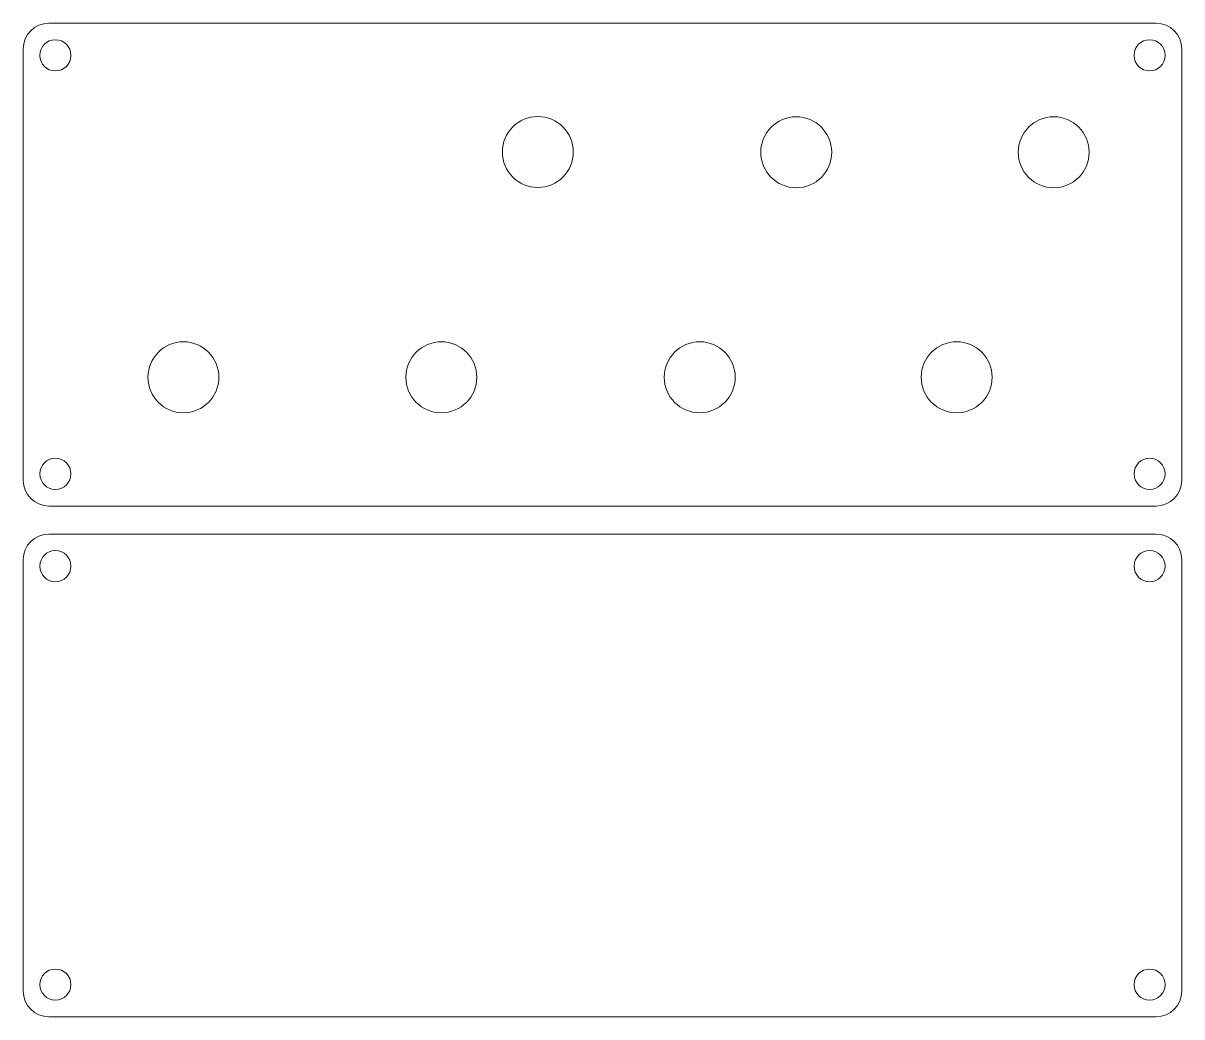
# Model space of a CAD drawing. Header units: inches. Extents: x 5 to 119, y -104 to -6.
import ezdxf

# ---------------------------------------------------------------- set-up
doc = ezdxf.new("R2010")
doc.units = ezdxf.units.IN
doc.header["$MEASUREMENT"] = 0
doc.layers.add('Layer 2', color=7, linetype='Continuous')

# ---------------------------------------------------------------- blocks, each defined once
blk = doc.blocks.new('block 956')
at = {"layer": 'Layer 2', "lineweight": 0}
blk.add_lwpolyline([(4.65, -8.09), (4.65, -50.63)], dxfattribs=at)
blk = doc.blocks.new('block 957')
at = {"layer": 'Layer 2', "lineweight": 0}
blk.add_open_spline([(4.65, -50.63), (4.65, -52.03), (5.79, -53.17), (7.19, -53.17)], degree=3, dxfattribs=at)
blk = doc.blocks.new('block 958')
at = {"layer": 'Layer 2', "lineweight": 0}
blk.add_lwpolyline([(7.19, -53.17), (116.41, -53.17)], dxfattribs=at)
blk = doc.blocks.new('block 959')
at = {"layer": 'Layer 2', "lineweight": 0}
blk.add_open_spline([(116.41, -53.17), (117.81, -53.17), (118.95, -52.03), (118.95, -50.63)], degree=3, dxfattribs=at)
blk = doc.blocks.new('block 960')
at = {"layer": 'Layer 2', "lineweight": 0}
blk.add_lwpolyline([(118.95, -50.63), (118.95, -8.09)], dxfattribs=at)
blk = doc.blocks.new('block 961')
at = {"layer": 'Layer 2', "lineweight": 0}
blk.add_open_spline([(118.95, -8.09), (118.95, -6.68), (117.81, -5.55), (116.41, -5.55)], degree=3, dxfattribs=at)
blk = doc.blocks.new('block 962')
at = {"layer": 'Layer 2', "lineweight": 0}
blk.add_lwpolyline([(116.41, -5.55), (7.19, -5.55)], dxfattribs=at)
blk = doc.blocks.new('block 963')
at = {"layer": 'Layer 2', "lineweight": 0}
blk.add_open_spline([(7.19, -5.55), (5.79, -5.55), (4.65, -6.68), (4.65, -8.09)], degree=3, dxfattribs=at)
blk = doc.blocks.new('block 955')
at = {"layer": 'Layer 2'}
for name in ['block 963', 'block 962', 'block 961', 'block 956', 'block 960', 'block 957', 'block 959', 'block 958']:
    blk.add_blockref(name, (0, 0), dxfattribs=at)
blk = doc.blocks.new('block 965')
at = {"layer": 'Layer 2', "lineweight": 0}
blk.add_lwpolyline([(4.65, -58.47), (4.65, -101.01)], dxfattribs=at)
blk = doc.blocks.new('block 966')
at = {"layer": 'Layer 2', "lineweight": 0}
blk.add_open_spline([(4.65, -101.01), (4.65, -102.41), (5.79, -103.55), (7.19, -103.55)], degree=3, dxfattribs=at)
blk = doc.blocks.new('block 967')
at = {"layer": 'Layer 2', "lineweight": 0}
blk.add_lwpolyline([(7.19, -103.55), (116.41, -103.55)], dxfattribs=at)
blk = doc.blocks.new('block 968')
at = {"layer": 'Layer 2', "lineweight": 0}
blk.add_open_spline([(116.41, -103.55), (117.81, -103.55), (118.95, -102.41), (118.95, -101.01)], degree=3, dxfattribs=at)
blk = doc.blocks.new('block 969')
at = {"layer": 'Layer 2', "lineweight": 0}
blk.add_lwpolyline([(118.95, -101.01), (118.95, -58.47)], dxfattribs=at)
blk = doc.blocks.new('block 970')
at = {"layer": 'Layer 2', "lineweight": 0}
blk.add_open_spline([(118.95, -58.47), (118.95, -57.06), (117.81, -55.93), (116.41, -55.93)], degree=3, dxfattribs=at)
blk = doc.blocks.new('block 971')
at = {"layer": 'Layer 2', "lineweight": 0}
blk.add_lwpolyline([(116.41, -55.93), (7.19, -55.93)], dxfattribs=at)
blk = doc.blocks.new('block 972')
at = {"layer": 'Layer 2', "lineweight": 0}
blk.add_open_spline([(7.19, -55.93), (5.79, -55.93), (4.65, -57.06), (4.65, -58.47)], degree=3, dxfattribs=at)
blk = doc.blocks.new('block 964')
at = {"layer": 'Layer 2'}
for name in ['block 972', 'block 971', 'block 970', 'block 965', 'block 969', 'block 966', 'block 968', 'block 967']:
    blk.add_blockref(name, (0, 0), dxfattribs=at)

msp = doc.modelspace()

# ---------------------------------------------------------------- linework, layer by layer
at = {"layer": 'Layer 2', "lineweight": 0}
for points in [[(9.36, -8.72), (9.36, -9.57), (8.67, -10.26), (7.82, -10.26), (6.98, -10.26), (6.29, -9.57), (6.29, -8.72), (6.29, -7.87), (6.98, -7.18), (7.82, -7.18), (8.67, -7.18), (9.36, -7.87), (9.36, -8.72)], [(117.31, -8.72), (117.31, -9.57), (116.62, -10.26), (115.77, -10.26), (114.93, -10.26), (114.24, -9.57), (114.24, -8.72), (114.24, -7.87), (114.93, -7.18), (115.77, -7.18), (116.62, -7.18), (117.31, -7.87), (117.31, -8.72)], [(58.92, -18.25), (58.92, -20.18), (57.35, -21.75), (55.42, -21.75), (53.49, -21.75), (51.92, -20.18), (51.92, -18.25), (51.92, -16.31), (53.49, -14.75), (55.42, -14.75), (57.35, -14.75), (58.92, -16.31), (58.92, -18.25)], [(84.41, -18.28), (84.41, -20.21), (82.85, -21.78), (80.91, -21.78), (78.98, -21.78), (77.41, -20.21), (77.41, -18.28), (77.41, -16.35), (78.98, -14.78), (80.91, -14.78), (82.85, -14.78), (84.41, -16.35), (84.41, -18.28)], [(109.81, -18.28), (109.81, -20.21), (108.25, -21.78), (106.31, -21.78), (104.38, -21.78), (102.81, -20.21), (102.81, -18.28), (102.81, -16.35), (104.38, -14.78), (106.31, -14.78), (108.25, -14.78), (109.81, -16.35), (109.81, -18.28)], [(109.81, -18.28), (109.81, -20.21), (108.25, -21.78), (106.31, -21.78), (104.38, -21.78), (102.81, -20.21), (102.81, -18.28), (102.81, -16.35), (104.38, -14.78), (106.31, -14.78), (108.25, -14.78), (109.81, -16.35), (109.81, -18.28)], [(23.96, -40.47), (23.96, -42.4), (22.39, -43.97), (20.46, -43.97), (18.53, -43.97), (16.96, -42.4), (16.96, -40.47), (16.96, -38.54), (18.53, -36.97), (20.46, -36.97), (22.39, -36.97), (23.96, -38.54), (23.96, -40.47)], [(49.4, -40.47), (49.4, -42.4), (47.83, -43.97), (45.9, -43.97), (43.97, -43.97), (42.4, -42.4), (42.4, -40.47), (42.4, -38.54), (43.97, -36.97), (45.9, -36.97), (47.83, -36.97), (49.4, -38.54), (49.4, -40.47)], [(74.89, -40.47), (74.89, -42.4), (73.32, -43.97), (71.39, -43.97), (69.46, -43.97), (67.89, -42.4), (67.89, -40.47), (67.89, -38.54), (69.46, -36.97), (71.39, -36.97), (73.32, -36.97), (74.89, -38.54), (74.89, -40.47)], [(100.24, -40.47), (100.24, -42.4), (98.67, -43.97), (96.74, -43.97), (94.8, -43.97), (93.24, -42.4), (93.24, -40.47), (93.24, -38.54), (94.8, -36.97), (96.74, -36.97), (98.67, -36.97), (100.24, -38.54), (100.24, -40.47)], [(9.36, -50), (9.36, -50.85), (8.67, -51.53), (7.82, -51.53), (6.98, -51.53), (6.29, -50.85), (6.29, -50), (6.29, -49.15), (6.98, -48.46), (7.82, -48.46), (8.67, -48.46), (9.36, -49.15), (9.36, -50)], [(117.31, -50), (117.31, -50.85), (116.62, -51.53), (115.77, -51.53), (114.93, -51.53), (114.24, -50.85), (114.24, -50), (114.24, -49.15), (114.93, -48.46), (115.77, -48.46), (116.62, -48.46), (117.31, -49.15), (117.31, -50)], [(9.36, -59.1), (9.36, -59.95), (8.67, -60.64), (7.82, -60.64), (6.98, -60.64), (6.29, -59.95), (6.29, -59.1), (6.29, -58.25), (6.98, -57.56), (7.82, -57.56), (8.67, -57.56), (9.36, -58.25), (9.36, -59.1)], [(117.31, -59.1), (117.31, -59.95), (116.62, -60.64), (115.77, -60.64), (114.93, -60.64), (114.24, -59.95), (114.24, -59.1), (114.24, -58.25), (114.93, -57.56), (115.77, -57.56), (116.62, -57.56), (117.31, -58.25), (117.31, -59.1)], [(9.36, -100.38), (9.36, -101.22), (8.67, -101.91), (7.82, -101.91), (6.98, -101.91), (6.29, -101.22), (6.29, -100.38), (6.29, -99.53), (6.98, -98.84), (7.82, -98.84), (8.67, -98.84), (9.36, -99.53), (9.36, -100.38)], [(117.31, -100.38), (117.31, -101.22), (116.62, -101.91), (115.77, -101.91), (114.93, -101.91), (114.24, -101.22), (114.24, -100.38), (114.24, -99.53), (114.93, -98.84), (115.77, -98.84), (116.62, -98.84), (117.31, -99.53), (117.31, -100.38)]]:
    msp.add_open_spline(points, degree=3, knots=[0, 0, 0, 0, 1, 1, 1, 2, 2, 2, 3, 3, 3, 4, 4, 4, 4], dxfattribs=at)

# ---------------------------------------------------------------- block references
at = {"layer": 'Layer 2'}
for name in ['block 955', 'block 964']:
    msp.add_blockref(name, (0, 0), dxfattribs=at)

doc.saveas('drawing.dxf')
